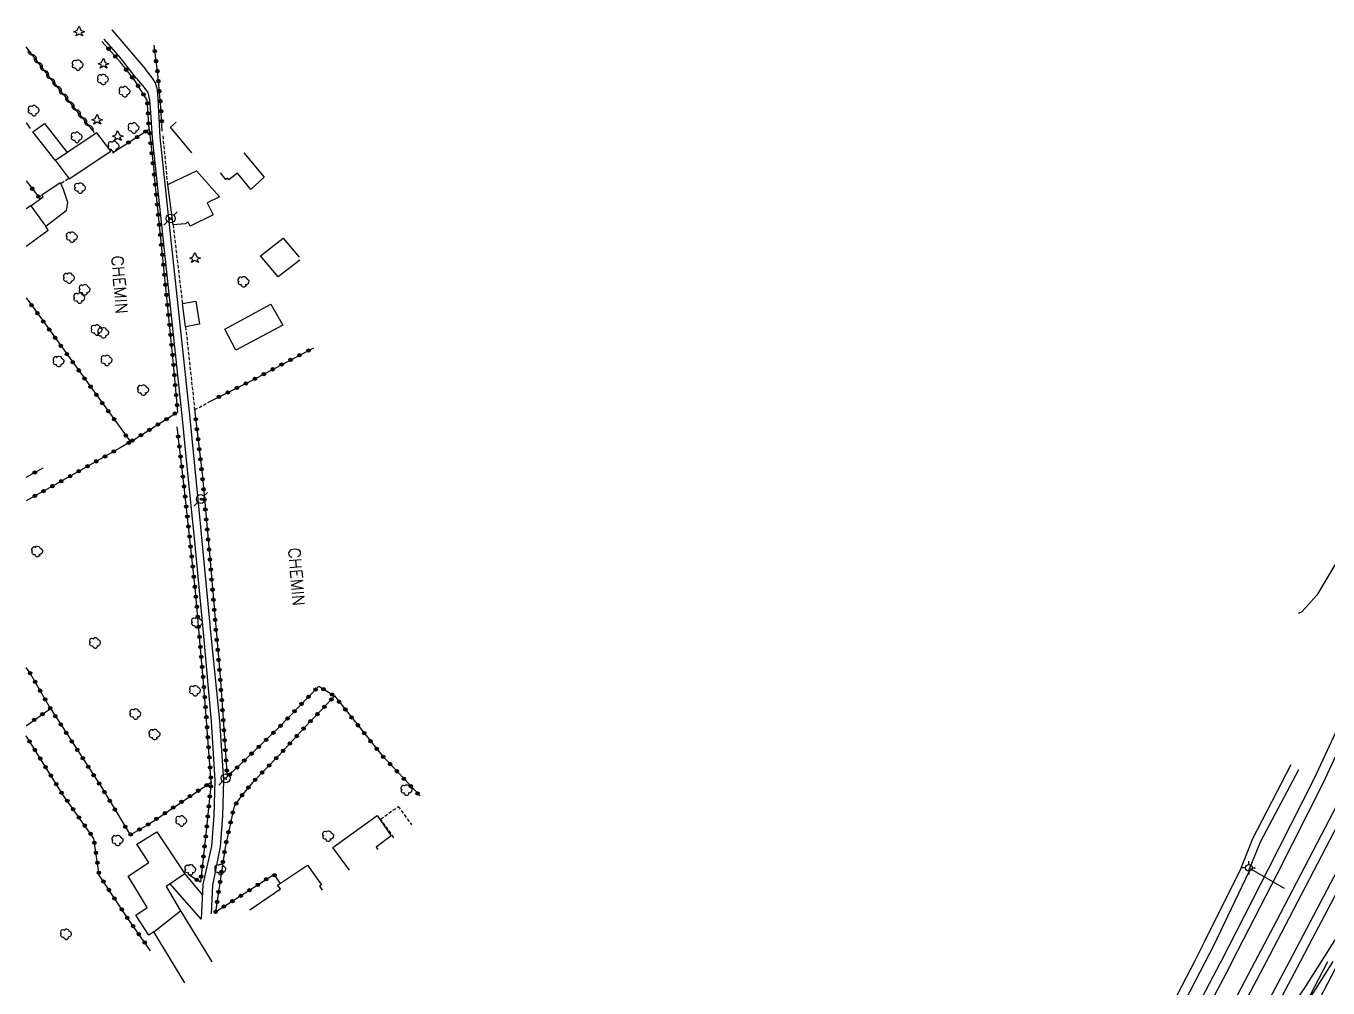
# Model space of a CAD drawing. Header units: millimetres. Extents: x 161000 to 162000, y 122000 to 123000.
# Drawn here: x 161000 to 161193.9, y 122667.1 to 122810.3 of the extents above; entities that cross this region are included whole.
import ezdxf
from ezdxf.enums import TextEntityAlignment as Align

# ---------------------------------------------------------------- set-up
doc = ezdxf.new("R2010")
doc.units = ezdxf.units.MM
doc.linetypes.add('DASHED', pattern=[0.75, 0.5, -0.25])
doc.layers.get('0').update_dxf_attribs({"linetype": 'CONTINUOUS'})
for name, color, linetype in [('W0017', 7, 'CONTINUOUS'), ('W0071', 7, 'CONTINUOUS'), ('W0101', 7, 'CONTINUOUS'), ('W0104', 1, 'CONTINUOUS'), ('W0112', 1, 'DASHED'), ('W0214', 2, 'CONTINUOUS'), ('W0300', 7, 'CONTINUOUS'), ('W0303', 7, 'CONTINUOUS'), ('W0310', 3, 'CONTINUOUS'), ('W0323', 7, 'CONTINUOUS'), ('W0473', 7, 'CONTINUOUS'), ('W0515', 5, 'CONTINUOUS'), ('W0610', 7, 'CONTINUOUS'), ('W0611', 7, 'CONTINUOUS'), ('W0700', 7, 'CONTINUOUS'), ('W0989', 7, 'CONTINUOUS')]:
    doc.layers.add(name, color=color, linetype=linetype)
doc.styles.get("Standard").update_dxf_attribs({"font": 'romans.shx', "width": 0.85})

# ---------------------------------------------------------------- blocks, each defined once
blk = doc.blocks.new('T300')
for p, q in [((-0.8, 0.51), (-0.86, 0.34)), ((-0.86, 0.34), (-0.86, 0.17)), ((-0.86, 0.17), (-0.74, 0.06)), ((-0.69, 0.63), (-0.8, 0.51)), ((-0.8, -0.06), (-0.74, 0.06)), ((-0.74, 0.06), (-0.69, 0.11)), ((-0.57, 0.69), (-0.69, 0.63)), ((-0.46, 0.69), (-0.57, 0.69)), ((-0.29, 0.63), (-0.46, 0.69)), ((-0.29, 0.63), (-0.17, 0.74)), ((-0.23, 0.57), (-0.29, 0.63)), ((-0.17, 0.74), (-0.06, 0.8)), ((-0.06, 0.8), (0.06, 0.8)), ((0.06, 0.8), (0.23, 0.74)), ((0.23, 0.74), (0.34, 0.63)), ((0.34, 0.63), (0.4, 0.51)), ((0.46, 0.46), (0.34, 0.46)), ((0.4, 0.51), (0.4, 0.46)), ((0.57, 0.4), (0.46, 0.46)), ((0.57, 0.4), (0.69, 0.29)), ((0.69, 0.29), (0.74, 0.17)), ((0.74, 0.06), (0.69, -0.17)), ((0.74, 0.17), (0.74, 0.06)), ((-0.8, -0.17), (-0.8, -0.06)), ((-0.8, -0.23), (-0.8, -0.17)), ((-0.74, -0.34), (-0.8, -0.23)), ((-0.69, -0.4), (-0.74, -0.34)), ((-0.51, -0.46), (-0.69, -0.4)), ((-0.4, -0.46), (-0.51, -0.46)), ((-0.4, -0.46), (-0.34, -0.46)), ((-0.34, -0.46), (-0.34, -0.4)), ((-0.34, -0.51), (-0.34, -0.46)), ((-0.29, -0.63), (-0.34, -0.51)), ((-0.17, -0.74), (-0.29, -0.63)), ((-0.06, -0.8), (-0.17, -0.74)), ((0.06, -0.8), (-0.06, -0.8)), ((0.17, -0.74), (0.06, -0.8)), ((0.23, -0.69), (0.17, -0.74)), ((0.29, -0.46), (0.23, -0.46)), ((0.29, -0.63), (0.23, -0.69)), ((0.46, -0.4), (0.29, -0.46)), ((0.34, -0.51), (0.29, -0.63)), ((0.34, -0.51), (0.34, -0.46)), ((0.57, -0.34), (0.46, -0.4)), ((0.63, -0.29), (0.57, -0.34)), ((0.69, -0.17), (0.63, -0.29))]:
    blk.add_line(p, q)
blk = doc.blocks.new('T303')
for p, q in [((-0.77, 0), (-0.28, 0.21)), ((-0.28, -0.21), (-0.77, 0)), ((-0.28, 0.21), (0, 0.83)), ((0, 0.83), (0.28, 0.21)), ((0.28, 0.21), (0.83, 0)), ((0.83, 0), (0.28, -0.21)), ((-0.49, -0.63), (-0.28, -0.21)), ((0, -0.35), (-0.49, -0.63)), ((0.56, -0.63), (0, -0.35)), ((0.28, -0.21), (0.56, -0.63))]:
    blk.add_line(p, q)
blk = doc.blocks.new('T610')
for p, q in [((-0.500001, 0), (-1.000002, 0)), ((0, 0.500001), (0, 1.000002)), ((0.500001, 0), (1.000002, 0)), ((0, -0.500001), (0, -1.000002))]:
    blk.add_line(p, q)
blk.add_ellipse((0, 0), major_axis=(-0.353554, 0.353554), ratio=1, start_param=3.926990817, end_param=10.2101761242)
blk = doc.blocks.new('T473')
for p, q in [((-0.166667, 0.166667), (0.166667, -0.166667)), ((-0.166667, -0.166667), (0.166667, 0.166667)), ((0.500001, 0.500001), (1.000002, 1.000002)), ((-1.000002, -1.000002), (-0.500001, -0.500001))]:
    blk.add_line(p, q)
blk.add_ellipse((0, 0), major_axis=(0.471405, 0.471405), ratio=1, start_param=5.4977871438, end_param=11.780972451)
blk = doc.blocks.new('t323o')
at = {"color": 0, "linetype": 'Continuous'}
for radius in [0.25, 0.15]:
    blk.add_circle((0, 0), radius, dxfattribs=at)
blk = doc.blocks.new('t310o')
at = {"color": 0, "linetype": 'Continuous'}
for centre, start, end in [((-0.5, 0.38), 216.8699, 323.1304), ((0.5, -0.37), 36.8699, 143.1303)]:
    blk.add_arc(centre, 0.625, start, end, dxfattribs=at)

msp = doc.modelspace()

# ---------------------------------------------------------------- linework, layer by layer
at = {"layer": 'W0017'}
for points in [[(161188.34, 122700.26), (161182.67, 122689.24), (161180.88, 122684.75), (161175.47, 122673.87), (161173.99, 122671)], [(161175.66, 122671), (161176.83, 122673.27), (161182.2, 122684.51), (161182.09, 122684.55), (161183.83, 122688.79), (161189.56, 122699.57)], [(161026.1, 122677.31), (161021.46, 122682.56)], [(161023.65, 122684.03), (161026.26, 122680.89)], [(161014, 122416.2), (161017.92, 122420.64), (161030.09, 122434.6), (161041.56, 122448.17), (161054.08, 122464.01), (161066.33, 122479.95), (161079.2, 122496.52), (161087.74, 122508.48), (161095.2, 122519.94), (161100.53, 122528.77), (161104.92, 122536.86), (161113.44, 122552.52), (161120.74, 122566.18), (161127.3, 122578.24), (161132.24, 122587.54), (161139.39, 122601.15), (161145.79, 122613.6), (161150.95, 122623.38), (161155.78, 122632.52), (161161.53, 122643.7), (161165.66, 122651.68), (161170.2, 122660.4), (161175.66, 122671)], [(161173.99, 122671), (161168.87, 122661.07)]]:
    msp.add_lwpolyline(points, dxfattribs=at)
at = {"layer": 'W0071'}
for points in [[(161014, 122805.61), (161011.62, 122808.35), (161011.62, 122808.35)], [(161014, 122805.61), (161011.62, 122808.35), (161011.62, 122808.35)], [(161012.8, 122809.72), (161012.8, 122809.72), (161017.8, 122803.88)], [(161016.47, 122802.49), (161014, 122805.61)], [(161016.47, 122802.49), (161014, 122805.61)], [(161016.47, 122802.49), (161017.34, 122801.45), (161018.13, 122800.37), (161018.41, 122799.25), (161018.54, 122797.42), (161018.76, 122793.65)], [(161019.98, 122793.74), (161019.79, 122797.58), (161019.69, 122799.52), (161019.57, 122800.77), (161019.26, 122801.85), (161018.84, 122802.55), (161017.8, 122803.88)], [(161018.76, 122793.65), (161023.24, 122751.81), (161023.83, 122745.69), (161025.07, 122733.52), (161026.37, 122719.98), (161027.56, 122706.72), (161028.13, 122697.93), (161027.97, 122692.71), (161027.61, 122688.19), (161026.33, 122682.48), (161026.1, 122677.31)], [(161027.64, 122678.09), (161027.84, 122682.35), (161028.98, 122688.09), (161029.32, 122692.69), (161029.44, 122697.96), (161028.85, 122706.82), (161027.52, 122720.09), (161026.23, 122733.61), (161025.68, 122739.3), (161024.45, 122751.88), (161019.98, 122793.74)]]:
    msp.add_lwpolyline(points, dxfattribs=at)
at = {"layer": 'W0101'}
for points in [[(161021.49, 122795.25), (161022.35, 122795.97)], [(161024.7, 122791.42), (161021.49, 122795.25)], [(161023.67, 122667.8), (161019.01, 122675.43), (161023.02, 122678.56)], [(161023.02, 122678.56), (161027.65, 122670.95)]]:
    msp.add_lwpolyline(points, dxfattribs=at)
at = {"layer": 'W0104'}
for points in [[(161004.32, 122790.3), (161001.01, 122794.54), (161002.75, 122795.8), (161006.11, 122791.47)], [(161004.32, 122790.3), (161006.44, 122787.54), (161012.65, 122791.65), (161010.55, 122794.37), (161006.11, 122791.47)], [(161004.32, 122790.3), (161006.11, 122791.47)], [(161032.41, 122791.4), (161035.48, 122787.77), (161033.49, 122785.95), (161031.51, 122788.38), (161030.2, 122787.38), (161029.98, 122787.62), (161029.74, 122787.43), (161028.94, 122788.43)], [(161000.69, 122783.53), (161002.53, 122784.88), (161002.36, 122785.15), (161005.06, 122786.99), (161005.55, 122786), (161006.16, 122784.04), (161005.99, 122782.77), (161002.93, 122780.44)], [(161000.69, 122783.53), (161000, 122783.05)], [(161000.69, 122783.53), (161002.93, 122780.44)], [(161000, 122777.53), (161003.32, 122779.9), (161002.93, 122780.44)], [(161045.71, 122687.99), (161052.28, 122692.75), (161054.4, 122689.71), (161052.14, 122688.03), (161052.4, 122687.68)], [(161019.01, 122675.43), (161018.27, 122674.93), (161016.37, 122677.87), (161018.06, 122679.02), (161015.22, 122683.68), (161018.27, 122685.75), (161016.52, 122688.46), (161019.5, 122690.28), (161023.65, 122684.03), (161020.85, 122682.16), (161023.02, 122678.56)], [(161048.17, 122684.58), (161045.71, 122687.99)], [(161033.31, 122678.71), (161033.31, 122678.71), (161037.9, 122681.8), (161037.47, 122682.35), (161041.91, 122685.32), (161044.02, 122682.41), (161043.71, 122682.2), (161044.1, 122681.6)]]:
    msp.add_lwpolyline(points, dxfattribs=at)
for points in [[(161021.11, 122786.71), (161025.4, 122788.71), (161028.79, 122784.86), (161026.97, 122783.96), (161027.89, 122782.18), (161024.42, 122780.51), (161024.13, 122781.06), (161023.68, 122780.82), (161021.89, 122780.67)], [(161023.28, 122768.97), (161025.3, 122769.32), (161025.83, 122765.88), (161023.76, 122765.51)]]:
    msp.add_lwpolyline(points, close=True, dxfattribs=at)
at = {"layer": 'W0112'}
for points in [[(161021.11, 122786.71), (161020.4, 122794.19)], [(161005.24, 122786.89), (161006.36, 122787.65)], [(161021.89, 122780.67), (161023.28, 122768.97)], [(161023.76, 122765.51), (161025.11, 122753.12), (161027.39, 122754.39)], [(161054.79, 122689.42), (161052.81, 122692.2), (161055.43, 122694.07), (161057.42, 122691.35)]]:
    msp.add_lwpolyline(points, dxfattribs=at)
at = {"layer": 'W0214'}
msp.add_lwpolyline([(161212.43, 122774.82), (161209.71, 122768.37), (161208.28, 122766.22), (161207, 122764.54), (161206.46, 122763.04), (161204.78, 122760.92), (161204.01, 122760.08), (161203.08, 122756.41), (161203.01, 122754.36), (161203.39, 122752.56), (161202.06, 122748.34), (161200.45, 122744.92), (161198.89, 122742.36), (161197.81, 122739.98), (161197.4, 122736.94), (161196.63, 122734.46), (161195.02, 122730.21), (161192.25, 122725.52), (161189.97, 122723.05), (161189.46, 122722.83)], dxfattribs=at)
at = {"layer": 'W0310'}
for points in [[(161010.19, 122794.44), (161003.34, 122802.88), (161000, 122807.2)], [(161000, 122795.86), (161000.62, 122795.04)]]:
    msp.add_lwpolyline(points, dxfattribs=at)
at = {"layer": 'W0323'}
for points in [[(161014, 122804.95), (161011.31, 122808)], [(161020.29, 122794.61), (161020.09, 122798.22), (161019.61, 122803.19), (161019.06, 122807.45)], [(161014, 122792.15), (161018.32, 122794.91), (161018.05, 122799.23), (161016.18, 122802.17), (161014, 122804.95)], [(161018.32, 122794.91), (161019.07, 122788.36)], [(161012.86, 122791.42), (161014, 122792.15)], [(161000, 122787.26), (161002.09, 122784.56)], [(161014, 122750.51), (161015.56, 122748.36), (161022.59, 122752.82), (161021.96, 122759.93), (161020.85, 122770.88), (161019.07, 122788.36)], [(161000, 122769.84), (161002.04, 122767.05), (161010.82, 122754.89), (161014, 122750.51)], [(161027.39, 122754.39), (161033.34, 122757.38), (161042.84, 122762.38)], [(161025.1, 122753.23), (161026.27, 122743.15), (161027.46, 122730.02), (161028.94, 122712.78), (161029.96, 122698.47), (161037.64, 122705.82), (161043.59, 122711.97), (161045.92, 122710.53), (161052.98, 122701.71), (161058.67, 122695.66)], [(161014, 122692.35), (161015.49, 122689.87), (161018.27, 122691.46), (161027.58, 122697.72), (161026.59, 122710.78), (161025.23, 122726.13), (161023.54, 122741.66), (161022.49, 122750.62)], [(161015.56, 122748.36), (161014, 122747.48)], [(161014, 122747.48), (161004.73, 122742.22), (161000, 122739.59)], [(161000, 122743.09), (161002.55, 122744.5)], [(161000, 122706.1), (161003.62, 122708.67), (161000.66, 122713.83), (161000, 122714.79)], [(161045.94, 122710.51), (161041.46, 122705.82), (161037.64, 122701.66), (161033.73, 122697.67), (161032.06, 122695.63), (161031, 122694.12), (161029.64, 122687.97), (161028.23, 122678.37), (161036.92, 122683.96), (161037.85, 122682.61)], [(161003.62, 122708.67), (161011.23, 122696.95), (161014, 122692.35)], [(161014, 122679.14), (161010.9, 122683.85), (161010.09, 122689.31), (161005.43, 122695.92), (161000, 122704.6)], [(161027.58, 122697.72), (161026.8, 122689.93), (161025.98, 122682.81), (161024.14, 122683.94)], [(161018.53, 122672.6), (161015.14, 122677.41), (161014, 122679.14)]]:
    msp.add_lwpolyline(points, dxfattribs=at)
at = {"layer": 'W0515'}
for points in [[(161037.57, 122772.94), (161034.94, 122776.05), (161038.29, 122778.72), (161040.69, 122775.87)], [(161040.79, 122775.41), (161037.57, 122772.94)], [(161029.59, 122765.16), (161036.45, 122768.87), (161038.25, 122765.76), (161031.24, 122762.02), (161029.61, 122765.17)]]:
    msp.add_lwpolyline(points, dxfattribs=at)
at = {"layer": 'W0611'}
msp.add_lwpolyline([(161182.11, 122684.94), (161187.38, 122681.92)], dxfattribs=at)
at = {"layer": 'W0700'}
for points in [[(161188.14, 122671), (161189.76, 122674.04), (161197.84, 122689.4), (161211.13, 122714.78), (161215.41, 122723.53)], [(161189.81, 122671), (161191.06, 122673.35), (161199.14, 122688.71), (161212.44, 122714.11), (161216.73, 122722.88)], [(161183.06, 122671), (161186.22, 122677.01), (161195.35, 122694.52), (161205.98, 122714.69), (161209.48, 122721.36)], [(161177.99, 122671), (161185.05, 122684.79), (161191.9, 122698.3), (161202.12, 122720.35)], [(161179.64, 122671), (161186.36, 122684.12), (161193.23, 122697.66), (161203.45, 122719.73)], [(161184.72, 122671), (161187.52, 122676.32), (161196.65, 122693.84), (161207.29, 122714), (161210.8, 122720.72)], [(161192.93, 122671), (161196.55, 122676.68), (161199.82, 122682.37)], [(161014, 122413.73), (161022.58, 122423.55), (161031.76, 122434.15), (161042.43, 122446.91), (161050.25, 122456.5), (161060.98, 122469.91), (161069.77, 122481.27), (161078.37, 122492.58), (161088.73, 122506.32), (161098.68, 122521.29), (161104.2, 122530.76), (161113, 122546.91), (161119.98, 122560.11), (161130.47, 122580.19), (161136.3, 122591.3), (161142.23, 122602.61), (161148.12, 122614.01), (161151.29, 122620.07), (161157.61, 122632.2), (161164.52, 122645.33), (161171.03, 122657.8), (161177.84, 122670.72), (161177.99, 122671)], [(161014, 122411.49), (161023.69, 122422.59), (161032.88, 122433.19), (161043.57, 122445.97), (161051.39, 122455.57), (161062.14, 122469), (161070.94, 122480.38), (161079.55, 122491.69), (161089.93, 122505.47), (161099.93, 122520.51), (161105.49, 122530.03), (161114.3, 122546.22), (161121.29, 122559.43), (161131.77, 122579.51), (161137.6, 122590.61), (161143.53, 122601.93), (161149.43, 122613.33), (161152.59, 122619.39), (161158.92, 122631.52), (161165.83, 122644.65), (161172.34, 122657.12), (161179.15, 122670.04), (161179.64, 122671)], [(161014, 122355.65), (161022.17, 122365.98), (161035.91, 122385.35), (161048.83, 122406.02), (161055.42, 122417.04), (161063.63, 122431.05), (161072.73, 122446.5), (161081.55, 122461.55), (161090.23, 122476.32), (161097.84, 122489.07), (161106.96, 122504.64), (161115.61, 122519.38), (161123.13, 122532.59), (161127.83, 122541.27), (161137.82, 122560.38), (161146.84, 122577.84), (161153.55, 122590.68), (161160.04, 122603.18), (161168.79, 122619.97), (161175.23, 122632.29), (161181.62, 122644.3), (161189.3, 122659.02), (161195.55, 122671)], [(161014, 122358.02), (161020.99, 122366.86), (161034.68, 122386.16), (161047.58, 122406.78), (161054.16, 122417.79), (161062.36, 122431.79), (161071.46, 122447.25), (161080.28, 122462.3), (161088.96, 122477.07), (161096.57, 122489.82), (161105.69, 122505.38), (161114.34, 122520.12), (161121.84, 122533.3), (161126.53, 122541.96), (161136.51, 122561.06), (161145.54, 122578.51), (161152.24, 122591.36), (161158.74, 122603.87), (161167.49, 122620.65), (161173.92, 122632.98), (161180.31, 122644.99), (161187.99, 122659.71), (161193.88, 122671)], [(161165, 122626.16), (161171.75, 122638.6), (161177.46, 122647.62), (161179.79, 122651.16), (161184.23, 122657.79), (161190.53, 122667.24), (161192.93, 122671)], [(161166.31, 122625.49), (161173.02, 122637.85), (161178.7, 122646.82), (161181.02, 122650.34), (161185.46, 122656.97), (161191.76, 122666.44), (161194.67, 122671)], [(161174.45, 122654.64), (161183.06, 122671)], [(161175.75, 122653.96), (161184.72, 122671)], [(161181.83, 122659.14), (161188.14, 122671)], [(161183.13, 122658.45), (161189.81, 122671)]]:
    msp.add_lwpolyline(points, dxfattribs=at)

# ---------------------------------------------------------------- block references
at = {"layer": 'W0300'}
for p in [(161007.74, 122804.47), (161011.49, 122802.31), (161001.19, 122797.69), (161007.59, 122793.72), (161013.08, 122792.37), (161008.09, 122786.15), (161006.86, 122778.84), (161006.44, 122772.73), (161008.75, 122771.02), (161007.98, 122769.77), (161010.56, 122765.03), (161011.53, 122764.59), (161004.88, 122760.32), (161012.05, 122760.5), (161001.69, 122732.03), (161010.31, 122718.42), (161013.66, 122689), (161005.98, 122675.04)]:
    msp.add_blockref('T300', p, dxfattribs=at)
at = {"layer": 'W0300', "rotation": 359.9999899820874}
for p in [(161014.71, 122800.51), (161016.05, 122795.1), (161032.42, 122772.2), (161017.48, 122756.06), (161025.51, 122721.44), (161025.2, 122711.31), (161016.33, 122707.82), (161019.17, 122704.78), (161056.69, 122696.52), (161023.17, 122691.91), (161045.03, 122689.67), (161024.52, 122684.63), (161028.98, 122684.69)]:
    msp.add_blockref('T300', p, dxfattribs=at)
at = {"layer": 'W0303'}
for p in [(161007.9, 122809.45), (161011.52, 122804.66), (161010.57, 122796.33), (161013.64, 122793.89)]:
    msp.add_blockref('T303', p, dxfattribs=at)
at = {"layer": 'W0303', "rotation": 359.9999899820874}
msp.add_blockref('T303', (161025.14, 122775.73), dxfattribs=at)
at = {"layer": 'W0310'}
for p, rotation in [((161000.92, 122806.01), 127.7209208497006), ((161001.84, 122804.82), 127.7209208497006), ((161002.75, 122803.64), 127.7209208497006), ((161003.68, 122802.46), 129.0772369605349), ((161004.63, 122801.29), 129.0772369605349), ((161005.57, 122800.13), 129.0772369605349), ((161006.52, 122798.96), 129.0772369605349), ((161007.46, 122797.8), 129.0772369605349), ((161008.41, 122796.63), 129.0772369605349), ((161009.35, 122795.47), 129.0772369605349)]:
    msp.add_blockref('t310o', p, dxfattribs=dict(at, rotation=rotation))
at = {"layer": 'W0323'}
for p, rotation in [((161012.3, 122806.88), 131.3509075234927), ((161019.17, 122806.55), 97.39342009597887), ((161013.29, 122805.75), 131.3509075234927), ((161019.37, 122805.06), 97.39342009597887), ((161014.91, 122803.79), 128.0555987995758), ((161015.83, 122802.61), 128.0555987995758), ((161019.56, 122803.57), 97.39342009597887), ((161016.68, 122801.38), 122.5065709704703), ((161017.49, 122800.11), 122.5065709704703), ((161019.72, 122802.08), 95.56550902795126), ((161019.86, 122800.59), 95.56550902795126), ((161018.08, 122798.78), 93.58706098587645), ((161020.01, 122799.1), 95.56550902795126), ((161018.17, 122797.28), 93.58706098587645), ((161020.13, 122797.6), 93.02443366384286), ((161017.79, 122794.57), 32.60076681082684), ((161018.26, 122795.78), 93.58706098587645), ((161020.21, 122796.1), 93.02443366384286), ((161015.26, 122792.96), 32.60076681082684), ((161016.53, 122793.76), 32.60076681082684), ((161018.39, 122794.32), 276.5849332724787), ((161018.56, 122792.83), 276.5849332724787), ((161018.73, 122791.34), 276.5849332724787), ((161018.9, 122789.85), 276.5849332724787), ((161019.09, 122788.17), 95.78974120902261), ((161019.24, 122786.68), 95.78974120902261), ((161000.92, 122786.07), 307.7973801453079), ((161001.84, 122784.89), 307.7973801453079), ((161019.4, 122785.18), 95.78974120902261), ((161019.55, 122783.69), 95.78974120902261), ((161019.7, 122782.2), 95.78974120902261), ((161019.85, 122780.71), 95.78974120902261), ((161020, 122779.22), 95.78974120902261), ((161020.15, 122777.72), 95.78974120902261), ((161020.3, 122776.23), 95.78974120902261), ((161020.46, 122774.74), 95.78974120902261), ((161020.61, 122773.25), 95.78974120902261), ((161020.76, 122771.75), 95.78974120902261), ((161020.91, 122770.26), 95.8126995984201), ((161000.8, 122768.74), 306.0587597305927), ((161001.69, 122767.53), 306.0587597305927), ((161021.06, 122768.77), 95.8126995984201), ((161021.21, 122767.28), 95.8126995984201), ((161002.57, 122766.31), 305.8588196917369), ((161021.37, 122765.78), 95.8126995984201), ((161003.45, 122765.09), 305.8588196917369), ((161004.33, 122763.88), 305.8588196917369), ((161021.52, 122764.29), 95.8126995984201), ((161005.2, 122762.66), 305.8588196917369), ((161006.08, 122761.45), 305.8588196917369), ((161021.67, 122762.8), 95.8126995984201), ((161042.05, 122761.96), 27.77469026510546), ((161006.96, 122760.23), 305.8588196917369), ((161021.82, 122761.31), 95.8126995984201), ((161021.97, 122759.82), 95.0396288601026), ((161038.06, 122759.87), 27.77469026510546), ((161039.39, 122760.57), 27.77469026510546), ((161040.72, 122761.27), 27.77469026510546), ((161007.84, 122759.02), 305.8588196917369), ((161008.72, 122757.8), 305.8588196917369), ((161022.1, 122758.32), 95.0396288601026), ((161034.08, 122757.77), 27.77469026510546), ((161035.41, 122758.47), 27.77469026510546), ((161036.74, 122759.17), 27.77469026510546), ((161009.6, 122756.59), 305.8588196917369), ((161022.23, 122756.83), 95.0396288601026), ((161030.07, 122755.74), 26.63046168195602), ((161031.41, 122756.41), 26.63046168195602), ((161032.75, 122757.08), 26.63046168195602), ((161010.48, 122755.37), 305.8588196917369), ((161011.36, 122754.15), 305.9744593692561), ((161022.37, 122755.33), 95.0396288601026), ((161022.5, 122753.84), 95.0396288601026), ((161028.73, 122755.07), 26.63046168195602), ((161012.24, 122752.94), 305.9744593692561), ((161013.12, 122751.73), 305.9744593692561), ((161020.92, 122751.76), 32.39726910699368), ((161022.18, 122752.57), 32.39726910699368), ((161025.27, 122751.74), 276.6013534286582), ((161018.38, 122750.15), 32.39726910699368), ((161019.65, 122750.96), 32.39726910699368), ((161025.44, 122750.25), 276.6013534286582), ((161014.88, 122749.3), 305.976742613347), ((161015.3, 122748.22), 209.5758912654772), ((161015.85, 122748.55), 32.39726910699368), ((161017.12, 122749.35), 32.39726910699368), ((161022.66, 122749.16), 96.70316433536881), ((161025.62, 122748.76), 276.6013534286582), ((161011.76, 122746.21), 209.575436729411), ((161013.07, 122746.95), 209.575436729411), ((161022.84, 122747.67), 96.70316433536881), ((161023.01, 122746.18), 96.70316433536881), ((161025.79, 122747.27), 276.6013534286582), ((161007.85, 122743.99), 209.575436729411), ((161009.16, 122744.73), 209.575436729411), ((161010.46, 122745.47), 209.575436729411), ((161023.19, 122744.69), 96.70316433536881), ((161025.96, 122745.78), 276.6013534286582), ((161026.13, 122744.29), 276.6013534286582), ((161001.31, 122743.82), 28.88573511066035), ((161005.24, 122742.51), 209.575436729411), ((161006.55, 122743.25), 209.575436729411), ((161023.36, 122743.2), 96.70316433536881), ((161026.3, 122742.8), 275.1845894792588), ((161001.31, 122740.32), 209.0618630878548), ((161002.62, 122741.04), 209.0618630878548), ((161003.93, 122741.77), 209.0618630878548), ((161023.54, 122741.72), 96.70316433536881), ((161023.7, 122740.22), 96.20122784496732), ((161026.43, 122741.3), 275.1845894792588), ((161023.86, 122738.73), 96.20122784496732), ((161026.57, 122739.81), 275.1845894792588), ((161026.7, 122738.32), 275.1845894792588), ((161024.02, 122737.24), 96.20122784496732), ((161026.84, 122736.82), 275.1845894792588), ((161024.18, 122735.75), 96.20122784496732), ((161024.35, 122734.26), 96.20122784496732), ((161026.98, 122735.33), 275.1845894792588), ((161024.51, 122732.77), 96.20122784496732), ((161027.11, 122733.83), 275.1845894792588), ((161027.25, 122732.34), 275.1845894792588), ((161024.67, 122731.28), 96.20122784496732), ((161027.38, 122730.85), 275.1845894792588), ((161024.83, 122729.79), 96.20122784496732), ((161027.51, 122729.35), 274.9057838491402), ((161024.99, 122728.29), 96.20122784496732), ((161025.16, 122726.8), 96.20122784496732), ((161027.64, 122727.86), 274.9057838491402), ((161025.3, 122725.31), 95.06717997082006), ((161027.77, 122726.36), 274.9057838491402), ((161027.9, 122724.87), 274.9057838491402), ((161025.44, 122723.82), 95.06717997082006), ((161028.03, 122723.37), 274.9057838491402), ((161025.57, 122722.32), 95.06717997082006), ((161025.7, 122720.83), 95.06717997082006), ((161028.16, 122721.88), 274.9057838491402), ((161025.83, 122719.33), 95.06717997082006), ((161028.28, 122720.39), 274.9057838491402), ((161028.41, 122718.89), 274.9057838491402), ((161025.97, 122717.84), 95.06717997082006), ((161028.54, 122717.4), 274.9057838491402), ((161026.1, 122716.35), 95.06717997082006), ((161028.67, 122715.9), 274.9057838491402), ((161000.6, 122713.92), 124.484999415485), ((161026.23, 122714.85), 95.06717997082006), ((161026.36, 122713.36), 95.06717997082006), ((161028.8, 122714.41), 274.9057838491402), ((161001.35, 122712.62), 119.8822093925584), ((161002.1, 122711.32), 119.8822093925584), ((161026.5, 122711.86), 95.06717997082006), ((161028.93, 122712.91), 274.9057838491402), ((161029.03, 122711.42), 274.1098071029441), ((161043.13, 122711.49), 45.92335810844904), ((161044.3, 122711.53), 328.404831509692), ((161002.85, 122710.02), 119.8822093925584), ((161026.62, 122710.37), 94.33462702571364), ((161029.14, 122709.92), 274.1098071029441), ((161041.04, 122709.34), 45.92335810844904), ((161042.08, 122710.41), 45.92335810844904), ((161045.47, 122710.01), 226.2880312419427), ((161045.58, 122710.74), 328.404831509692), ((161046.61, 122709.67), 308.6701019995724), ((161002.45, 122707.83), 35.32534502735507), ((161003.6, 122708.72), 119.8822093925584), ((161004.35, 122707.54), 303.0097675772647), ((161026.74, 122708.87), 94.33462702571364), ((161026.85, 122707.38), 94.33462702571364), ((161029.25, 122708.42), 274.1098071029441), ((161038.95, 122707.18), 45.92335810844904), ((161040, 122708.26), 45.92335810844904), ((161043.4, 122707.84), 226.2880312419427), ((161044.43, 122708.93), 226.2880312419427), ((161047.55, 122708.5), 308.6701019995724), ((161048.48, 122707.33), 308.6701019995724), ((161001.22, 122706.97), 35.32534502735507), ((161005.17, 122706.29), 303.0097675772647), ((161026.96, 122705.88), 94.33462702571364), ((161029.36, 122706.93), 274.1098071029441), ((161029.46, 122705.43), 274.1098071029441), ((161037.91, 122706.1), 45.92335810844904), ((161041.33, 122705.67), 227.4291865701231), ((161042.36, 122706.76), 226.2880312419427), ((161049.42, 122706.16), 308.6701019995724), ((161000.52, 122703.76), 122.0398001716996), ((161005.99, 122705.03), 303.0097675772647), ((161006.81, 122703.77), 303.0097675772647), ((161027.08, 122704.39), 94.33462702571364), ((161029.57, 122703.94), 274.1098071029441), ((161035.75, 122704.02), 43.7759337690483), ((161036.84, 122705.05), 43.7759337690483), ((161039.3, 122703.46), 227.4291865701231), ((161040.31, 122704.57), 227.4291865701231), ((161050.36, 122704.99), 308.6701019995724), ((161051.29, 122703.82), 308.6701019995724), ((161001.32, 122702.49), 122.0398001716996), ((161002.12, 122701.22), 122.0398001716996), ((161007.62, 122702.51), 303.0097675772647), ((161008.44, 122701.26), 303.0097675772647), ((161027.19, 122702.89), 94.33462702571364), ((161027.3, 122701.39), 94.33462702571364), ((161029.68, 122702.44), 274.1098071029441), ((161033.59, 122701.94), 43.7759337690483), ((161034.67, 122702.98), 43.7759337690483), ((161037.25, 122701.27), 225.6313528894588), ((161038.28, 122702.36), 227.4291865701231), ((161052.23, 122702.65), 308.6701019995724), ((161053.19, 122701.49), 313.232844597232), ((161002.91, 122699.95), 122.0398001716996), ((161009.26, 122700), 303.0097675772647), ((161027.42, 122699.9), 94.33462702571364), ((161029.79, 122700.94), 274.1098071029441), ((161029.89, 122699.45), 274.1098071029441), ((161031.42, 122699.87), 43.7759337690483), ((161032.51, 122700.9), 43.7759337690483), ((161036.21, 122700.19), 225.6313528894588), ((161054.21, 122700.4), 313.232844597232), ((161055.24, 122699.31), 313.232844597232), ((161003.71, 122698.68), 122.0398001716996), ((161004.5, 122697.41), 122.0398001716996), ((161010.07, 122698.74), 303.0097675772647), ((161010.89, 122697.48), 303.0097675772647), ((161027.53, 122698.4), 94.33462702571364), ((161030.34, 122698.83), 43.7759337690483), ((161034.11, 122698.05), 225.6313528894588), ((161035.16, 122699.12), 225.6313528894588), ((161056.27, 122698.21), 313.232844597232), ((161005.3, 122696.13), 122.0398001716996), ((161011.68, 122696.21), 300.9966872402915), ((161024.41, 122695.59), 33.9095416853873), ((161025.66, 122696.43), 33.9095416853873), ((161026.9, 122697.27), 33.9095416853873), ((161027.37, 122695.58), 264.2937784726769), ((161027.52, 122697.07), 264.2937784726769), ((161032.17, 122695.76), 230.6263684791726), ((161033.12, 122696.92), 230.6263684791726), ((161057.3, 122697.12), 313.232844597232), ((161058.32, 122696.03), 313.232844597232), ((161006.15, 122694.9), 125.1661727322531), ((161007.01, 122693.67), 125.1661727322531), ((161012.46, 122694.92), 300.9966872402915), ((161013.23, 122693.64), 300.9966872402915), ((161021.92, 122693.92), 33.9095416853873), ((161023.17, 122694.75), 33.9095416853873), ((161027.22, 122694.09), 264.2937784726769), ((161031.3, 122694.54), 234.7972971734712), ((161007.88, 122692.45), 125.1661727322531), ((161019.43, 122692.24), 33.9095416853873), ((161020.68, 122693.08), 33.9095416853873), ((161027.07, 122692.59), 264.2937784726769), ((161030.46, 122691.7), 257.5135817555546), ((161030.79, 122693.16), 257.5135817555546), ((161008.74, 122691.22), 125.1661727322531), ((161009.61, 122690), 125.1661727322531), ((161014.77, 122691.06), 300.9970486720601), ((161015.58, 122689.92), 29.77819924996759), ((161016.88, 122690.67), 29.77819924996759), ((161018.19, 122691.41), 29.77819924996759), ((161026.92, 122691.1), 264.2937784726769), ((161030.14, 122690.23), 257.5135817555546), ((161010.19, 122688.66), 98.38854688743666), ((161026.59, 122688.12), 263.4373014911587), ((161026.76, 122689.61), 263.4373014911587), ((161029.81, 122688.77), 257.5135817555546), ((161010.41, 122687.17), 98.38854688743666), ((161026.42, 122686.63), 263.4373014911587), ((161029.32, 122685.81), 261.6786256547777), ((161029.54, 122687.29), 261.6786256547777), ((161010.63, 122685.69), 98.38854688743666), ((161010.84, 122684.2), 98.38854688743666), ((161026.25, 122685.14), 263.4373014911587), ((161029.1, 122684.33), 261.6786256547777), ((161037, 122683.84), 304.5318804173284), ((161011.52, 122682.9), 123.3885135761424), ((161025.42, 122683.16), 148.5402476008365), ((161026.08, 122683.65), 263.4373014911587), ((161028.89, 122682.84), 261.6786256547777), ((161034.52, 122682.41), 32.75987319798301), ((161035.78, 122683.23), 32.75987319798301), ((161012.35, 122681.64), 123.3885135761424), ((161013.17, 122680.39), 123.3885135761424), ((161028.67, 122681.36), 261.6786256547777), ((161030.74, 122679.98), 32.75987319798301), ((161032, 122680.79), 32.75987319798301), ((161033.26, 122681.6), 32.75987319798301), ((161014.25, 122678.75), 123.3869617204814), ((161028.23, 122678.39), 261.6786256547777), ((161028.45, 122679.87), 261.6786256547777), ((161029.47, 122679.17), 32.75987319798301), ((161015.08, 122677.5), 123.3869617204814), ((161015.94, 122676.27), 125.1936908274184), ((161016.81, 122675.05), 125.1936908274184), ((161017.67, 122673.82), 125.1936908274184)]:
    msp.add_blockref('t323o', p, dxfattribs=dict(at, rotation=rotation))
at = {"layer": 'W0473', "rotation": 359.9999899820874}
for p in [(161021.53, 122781.63), (161026.03, 122739.84), (161029.72, 122698.27)]:
    msp.add_blockref('T473', p, dxfattribs=at)
at = {"layer": 'W0610', "rotation": 359.9999899820874}
msp.add_blockref('T610', (161182.11, 122684.94), dxfattribs=at)

# ---------------------------------------------------------------- texts
at = {"layer": 'W0989'}
for p in [(161013.93, 122771.76), (161040.28, 122728.27)]:
    msp.add_text('CHEMIN', height=1.75, rotation=274.6533, dxfattribs=at).set_placement(p, align=Align.MIDDLE_CENTER)

doc.saveas('drawing.dxf')
